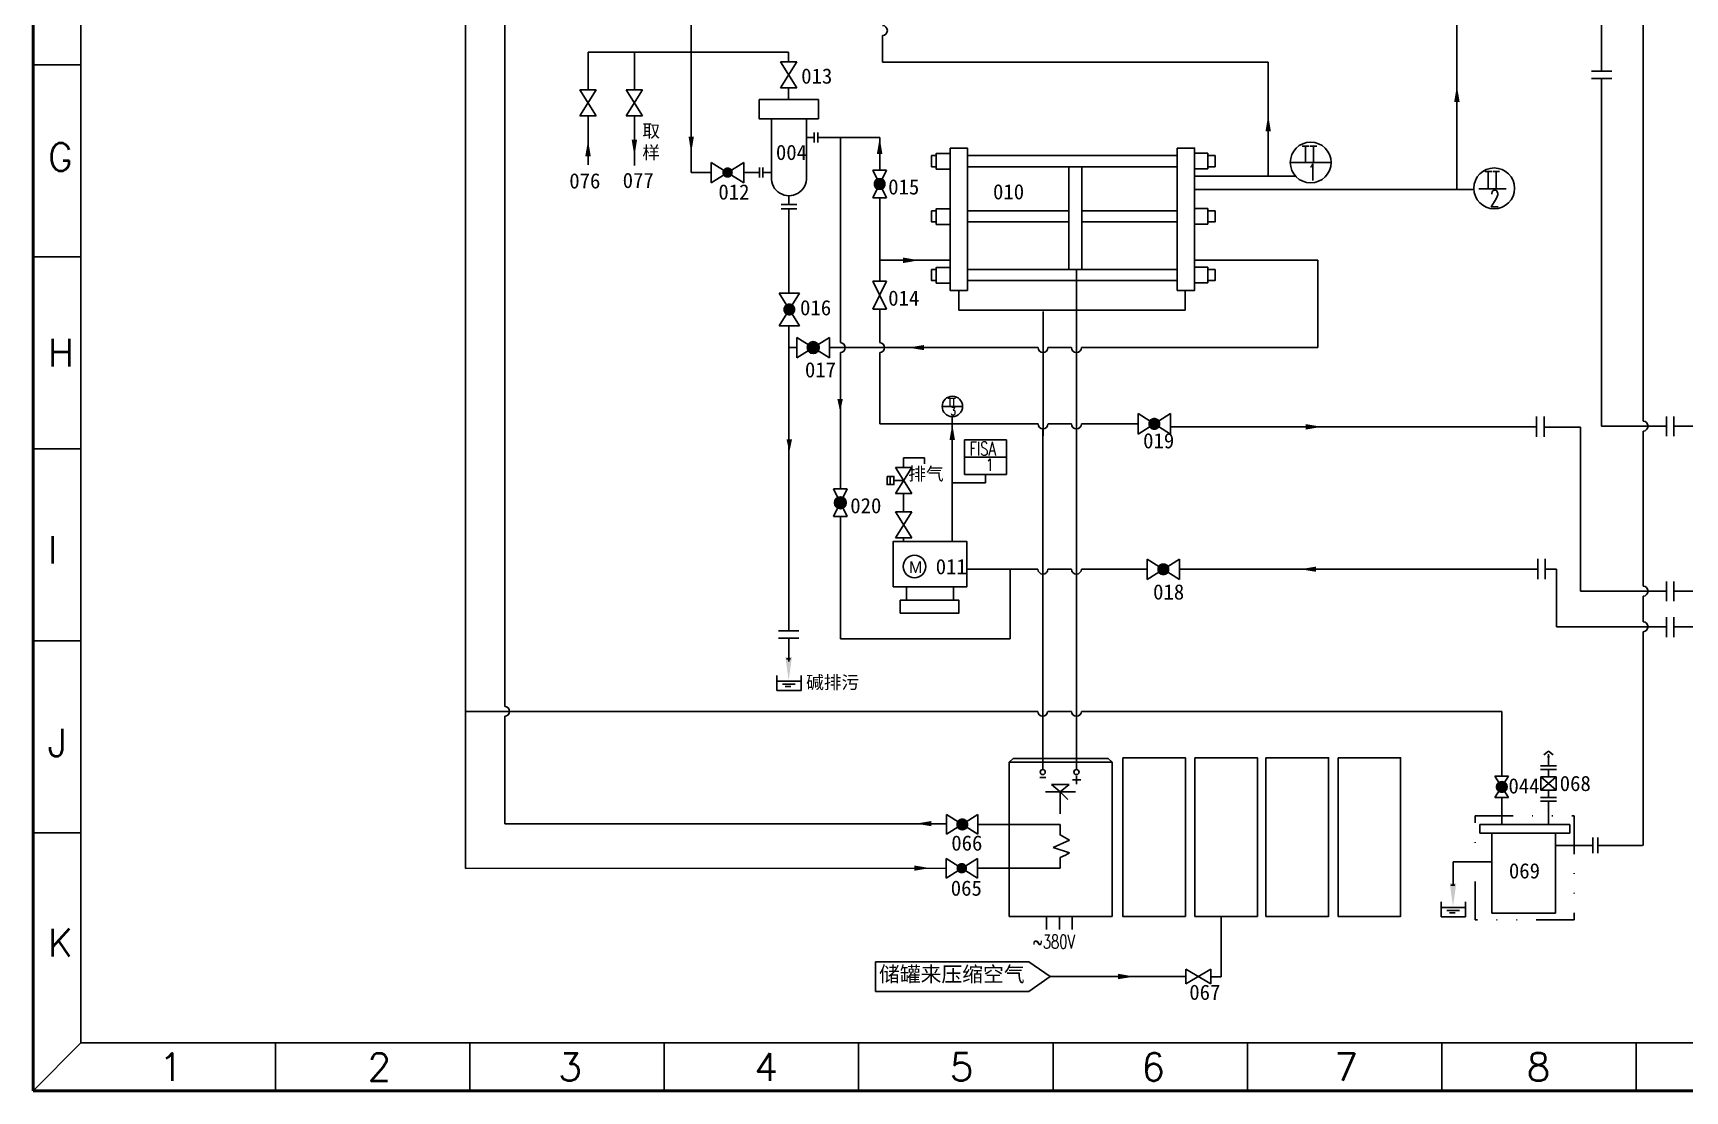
# Model space of a CAD drawing. Extents: x 2681 to 3102, y -1003 to -710.
# Drawn here: x 2681.5 to 2898.3, y -1002.6 to -863.7 of the extents above; entities that cross this region are included whole.
import ezdxf

# ---------------------------------------------------------------- set-up
doc = ezdxf.new("R2010")
doc.units = 0
doc.header["$LTSCALE"] = 10
doc.header["$MEASUREMENT"] = 0
doc.linetypes.add('ACAD_ISO12W100', pattern=[22, 12, -3, 0.5, -3, 0.5, -3])
doc.linetypes.add('DIVIDE', pattern=[1.25, 0.5, -0.25, 0, -0.25, 0, -0.25])
doc.layers.get('0').update_dxf_attribs({"linetype": 'CONTINUOUS'})
for name, color, linetype in [('1', 7, 'CONTINUOUS'), ('ASHADE', 5, 'DIVIDE'), ('OBJECT', 5, 'CONTINUOUS'), ('SD', 5, 'DIVIDE'), ('WORD', 5, 'CONTINUOUS')]:
    doc.layers.add(name, color=color, linetype=linetype)
doc.styles.get("Standard").update_dxf_attribs({"font": 'geditxt.shx', "width": 0.7, "bigfont": 'hztxt1.shx'})
doc.styles.add('样式 1', font='', dxfattribs={"height": 2})
doc.styles.get('样式 1').set_extended_font_data('FangSong_GB2312')

# ---------------------------------------------------------------- blocks, each defined once
blk = doc.blocks.new('A$C7A337745')
for p, q in [((0, 0), (0, 3.94)), ((0, 2.45), (6.38, 2.45)), ((6.38, 0), (0, 0)), ((1.48, 1.69), (4.79, 1.69)), ((2.22, 1.09), (3.67, 1.09)), ((6.38, 3.94), (6.38, 0))]:
    blk.add_line(p, q)
blk = doc.blocks.new('1')
at = {"layer": 'ASHADE', "linetype": 'ByBlock'}
blk.add_hatch(color=7, dxfattribs=at).paths.add_polyline_path([(0.55, 4.43), (-0.65, 4.43), (-0.05, 0.16)])
at = {"layer": 'SD', "color": 7, "ltscale": 15}
blk.add_line((-0.44, 4.09), (0.29, 4.09), dxfattribs=at)
at = {"xscale": 0.7, "yscale": 0.7, "zscale": 0.7}
blk.add_blockref('A$C7A337745', (-2.23, -1.71), dxfattribs=at)

msp = doc.modelspace()

# ---------------------------------------------------------------- hatches: boundary and pattern name
at = {"layer": 'WORD', "linetype": 'ACAD_ISO12W100'}
h = msp.add_hatch(color=0, dxfattribs=at)
h.paths.add_polyline_path([(2773.35, -882.06, 0.284079), (2772.97, -881.44), (2772.66, -882.06), (2772.97, -882.67, 0.284079)])
h.paths.add_polyline_path([(2772.66, -882.06), (2772.35, -881.44, 0.284079), (2771.96, -882.06, 0.284079), (2772.35, -882.67)])
h.paths.add_polyline_path([(2772.97, -881.44, 0.236068), (2772.35, -881.44), (2772.66, -882.06)])
h.paths.add_polyline_path([(2772.66, -882.06), (2772.35, -882.67, 0.236068), (2772.97, -882.67)])
h = msp.add_hatch(color=0, dxfattribs=at)
h.paths.add_polyline_path([(2793.31, -883.55, 0.284079), (2792.92, -882.93), (2792.62, -883.55), (2792.92, -884.17, 0.284079)])
h.paths.add_polyline_path([(2792.62, -883.55), (2792.31, -882.93, 0.284079), (2791.92, -883.55, 0.284079), (2792.31, -884.17)])
h.paths.add_polyline_path([(2792.92, -882.93, 0.236068), (2792.31, -882.93), (2792.62, -883.55)])
h.paths.add_polyline_path([(2792.62, -883.55), (2792.31, -884.17, 0.236068), (2792.92, -884.17)])
h = msp.add_hatch(color=0, dxfattribs=at)
h.paths.add_polyline_path([(2781.45, -900.02, 0.284079), (2781.07, -899.41), (2780.76, -900.02), (2781.07, -900.64, 0.284079)])
h.paths.add_polyline_path([(2780.76, -900.02), (2780.45, -899.41, 0.284079), (2780.07, -900.02, 0.284079), (2780.45, -900.64)])
h.paths.add_polyline_path([(2781.07, -899.41, 0.236068), (2780.45, -899.41), (2780.76, -900.02)])
h.paths.add_polyline_path([(2780.76, -900.02), (2780.45, -900.64, 0.236068), (2781.07, -900.64)])
h = msp.add_hatch(color=0, dxfattribs=at)
h.paths.add_polyline_path([(2784.59, -905.03, 0.284079), (2784.2, -904.42), (2783.9, -905.03), (2784.2, -905.65, 0.284079)])
h.paths.add_polyline_path([(2783.9, -905.03), (2783.59, -904.42, 0.284079), (2783.2, -905.03, 0.284079), (2783.59, -905.65)])
h.paths.add_polyline_path([(2784.2, -904.42, 0.236068), (2783.59, -904.42), (2783.9, -905.03)])
h.paths.add_polyline_path([(2783.9, -905.03), (2783.59, -905.65, 0.236068), (2784.2, -905.65)])
h = msp.add_hatch(color=0, dxfattribs=at)
h.paths.add_polyline_path([(2829.36, -915.04, 0.284079), (2828.98, -914.43), (2828.67, -915.04), (2828.98, -915.66, 0.284079)])
h.paths.add_polyline_path([(2828.67, -915.04), (2828.36, -914.43, 0.284079), (2827.98, -915.04, 0.284079), (2828.36, -915.66)])
h.paths.add_polyline_path([(2828.98, -914.43, 0.236068), (2828.36, -914.43), (2828.67, -915.04)])
h.paths.add_polyline_path([(2828.67, -915.04), (2828.36, -915.66, 0.236068), (2828.98, -915.66)])
h = msp.add_hatch(color=0, dxfattribs=at)
h.paths.add_polyline_path([(2788.15, -925.39, 0.284079), (2787.77, -924.78), (2787.46, -925.39), (2787.77, -926.01, 0.284079)])
h.paths.add_polyline_path([(2787.46, -925.39), (2787.15, -924.78, 0.284079), (2786.77, -925.39, 0.284079), (2787.15, -926.01)])
h.paths.add_polyline_path([(2787.77, -924.78, 0.236068), (2787.15, -924.78), (2787.46, -925.39)])
h.paths.add_polyline_path([(2787.46, -925.39), (2787.15, -926.01, 0.236068), (2787.77, -926.01)])
h = msp.add_hatch(color=0, dxfattribs=at)
h.paths.add_polyline_path([(2830.54, -934.13, 0.284079), (2830.16, -933.51), (2829.85, -934.13), (2830.16, -934.75, 0.284079)])
h.paths.add_polyline_path([(2829.85, -934.13), (2829.54, -933.51, 0.284079), (2829.16, -934.13, 0.284079), (2829.54, -934.75)])
h.paths.add_polyline_path([(2830.16, -933.51, 0.236068), (2829.54, -933.51), (2829.85, -934.13)])
h.paths.add_polyline_path([(2829.85, -934.13), (2829.54, -934.75, 0.236068), (2830.16, -934.75)])
h = msp.add_hatch(color=0, dxfattribs=at)
h.paths.add_polyline_path([(2874.97, -962.7, 0.284079), (2874.58, -962.08), (2874.28, -962.7), (2874.58, -963.31, 0.284079)])
h.paths.add_polyline_path([(2874.28, -962.7), (2873.97, -962.08, 0.284079), (2873.58, -962.7, 0.284079), (2873.97, -963.31)])
h.paths.add_polyline_path([(2874.58, -962.08, 0.236068), (2873.97, -962.08), (2874.28, -962.7)])
h.paths.add_polyline_path([(2874.28, -962.7), (2873.97, -963.31, 0.236068), (2874.58, -963.31)])
h = msp.add_hatch(color=0, dxfattribs=at)
h.paths.add_polyline_path([(2804.16, -967.62, 0.284079), (2803.77, -967), (2803.47, -967.62), (2803.77, -968.23, 0.284079)])
h.paths.add_polyline_path([(2803.47, -967.62), (2803.16, -967, 0.284079), (2802.77, -967.62, 0.284079), (2803.16, -968.23)])
h.paths.add_polyline_path([(2803.77, -967, 0.236068), (2803.16, -967), (2803.47, -967.62)])
h.paths.add_polyline_path([(2803.47, -967.62), (2803.16, -968.23, 0.236068), (2803.77, -968.23)])
h = msp.add_hatch(color=0, dxfattribs=at)
h.paths.add_polyline_path([(2804.09, -973.37, 0.284079), (2803.7, -972.75), (2803.39, -973.37), (2803.7, -973.99, 0.284079)])
h.paths.add_polyline_path([(2803.39, -973.37), (2803.09, -972.75, 0.284079), (2802.7, -973.37, 0.284079), (2803.09, -973.99)])
h.paths.add_polyline_path([(2803.7, -972.75, 0.236068), (2803.09, -972.75), (2803.39, -973.37)])
h.paths.add_polyline_path([(2803.39, -973.37), (2803.09, -973.99, 0.236068), (2803.7, -973.99)])

# ---------------------------------------------------------------- linework, layer by layer
at = {"color": 0, "lineweight": 50}
for p, q in [((2681.49, -1002.61), (2681.49, -710.29)), ((3102.33, -1002.61), (2681.49, -1002.61))]:
    msp.add_line(p, q, dxfattribs=at)
at = {"color": 0, "lineweight": 30}
for p, q in [((2687.79, -996.31), (2687.79, -716.59)), ((3096.03, -996.31), (2687.79, -996.31))]:
    msp.add_line(p, q, dxfattribs=at)
at = {"color": 4}
msp.add_line((2738.26, -853.33), (2738.26, -973.42), dxfattribs=at)
for p, q in [((2780.66, -866.25), (2754.34, -866.25)), ((2754.34, -866.25), (2754.34, -871.2)), ((2760.43, -866.25), (2760.43, -871.2)), ((2754.34, -874.62), (2754.34, -881.03)), ((2760.43, -874.62), (2760.43, -881.13))]:
    msp.add_line(p, q)
at = {"color": 0}
for p, q in [((2687.79, -867.93), (2681.49, -867.93)), ((2687.79, -893.13), (2681.49, -893.13)), ((2687.79, -918.33), (2681.49, -918.33)), ((2802.15, -922.76), (2806.51, -922.76)), ((2806.51, -922.76), (2806.5, -921.7)), ((2687.79, -943.53), (2681.49, -943.53)), ((2809.63, -959.46), (2810.13, -958.96)), ((2809.63, -979.71), (2809.63, -959.46)), ((2809.63, -959.46), (2823.13, -959.46)), ((2810.13, -958.96), (2822.62, -958.96)), ((2823.13, -959.46), (2822.62, -958.96)), ((2823.13, -959.46), (2823.13, -979.71)), ((2687.79, -968.73), (2681.49, -968.73)), ((2823.13, -979.71), (2809.63, -979.71)), ((2792.08, -985.64), (2792.08, -989.54)), ((2814.98, -987.59), (2832.79, -987.59)), ((2836.1, -988.54), (2832.79, -986.64)), ((2832.79, -988.54), (2836.1, -986.64)), ((2832.79, -986.64), (2832.79, -988.54)), ((2687.79, -996.31), (2681.49, -1002.61)), ((2713.31, -996.31), (2713.31, -1002.61)), ((2713.31, -996.31), (2713.31, -1002.61)), ((2738.82, -996.31), (2738.82, -1002.61)), ((2764.34, -996.31), (2764.34, -1002.61)), ((2789.85, -996.31), (2789.85, -1002.61)), ((2815.37, -996.31), (2815.37, -1002.61)), ((2840.88, -996.31), (2840.88, -1002.61)), ((2866.4, -996.31), (2866.4, -1002.61)), ((2891.91, -996.31), (2891.91, -1002.61))]:
    msp.add_line(p, q, dxfattribs=at)
at = {"color": 251}
for p, q in [((2783.02, -875.09), (2783.02, -882.66)), ((2817.43, -881.28), (2817.43, -894.76)), ((2819.16, -881.28), (2819.16, -894.76)), ((2796.13, -936.44), (2796.13, -938.2)), ((2802.31, -936.44), (2802.31, -938.2)), ((2883.22, -967.64), (2871.41, -967.64)), ((2871.41, -967.64), (2871.41, -968.75)), ((2871.41, -968.75), (2883.22, -968.75)), ((2872.97, -968.75), (2872.97, -979.27)), ((2881.33, -979.27), (2881.33, -968.75)), ((2883.22, -968.75), (2883.22, -967.64)), ((2872.97, -979.27), (2881.33, -979.27))]:
    msp.add_line(p, q, dxfattribs=at)
at = {"color": 40}
for p, q in [((2802.15, -930.47), (2802.15, -915.04)), ((2787.46, -934.11), (2787.46, -943.28)), ((2809.76, -943.28), (2809.76, -934.11)), ((2787.46, -943.28), (2809.76, -943.28))]:
    msp.add_line(p, q, dxfattribs=at)
at = {"color": 251}
for points in [[(2776.79, -872.48), (2776.79, -875), (2784.59, -875), (2784.59, -872.48)], [(2801.86, -878.84), (2804.14, -878.84), (2804.14, -897.52), (2801.86, -897.52)], [(2831.67, -878.84), (2833.95, -878.84), (2833.95, -897.52), (2831.67, -897.52)], [(2794.41, -936.44), (2794.41, -930.47), (2804.04, -930.47), (2804.04, -936.44)], [(2795.31, -939.87), (2795.31, -938.2), (2803.02, -938.2), (2803.02, -939.87)]]:
    msp.add_lwpolyline(points, close=True, dxfattribs=at)
msp.add_lwpolyline([(2778.4, -882.66), (2778.4, -875.09)], dxfattribs=at)
at = {"color": 0}
for points in [[(2824.53, -958.87), (2832.75, -958.87), (2832.75, -979.7), (2824.53, -979.7)], [(2833.99, -958.87), (2842.2, -958.87), (2842.2, -979.7), (2833.99, -979.7)], [(2843.32, -958.87), (2851.53, -958.87), (2851.53, -979.7), (2843.32, -979.7)], [(2852.78, -958.87), (2860.99, -958.87), (2860.99, -979.7), (2852.78, -979.7)]]:
    msp.add_lwpolyline(points, close=True, dxfattribs=at)
at = {"color": 40}
for centre, start, end in [((2792.98, -863.41), 270, 90), ((2787.46, -905.03), 270, 90), ((2792.62, -905.03), 270, 90), ((2814.06, -905.03), 180, 0), ((2818.45, -905.03), 180, 360), ((2814.06, -915.04), 180, 360), ((2818.45, -915.04), 180, 0), ((2814.04, -934.11), 180, 360), ((2818.45, -934.11), 180, 0)]:
    msp.add_arc(centre, 0.649, start, end, dxfattribs=at)
at = {"color": 251}
msp.add_arc((2780.71, -882.78), 2.31, 176.9001, 3.0999, dxfattribs=at)
at = {"color": 151}
for centre in [(2892.82, -915.34), (2892.82, -937), (2892.82, -941.67)]:
    msp.add_arc(centre, 0.649, 270, 90, dxfattribs=at)
at = {"color": 4}
for centre in [(2814.02, -952.78), (2818.45, -952.78)]:
    msp.add_arc(centre, 0.649, 180, 360, dxfattribs=at)
at = {"layer": '1', "color": 0}
for p, q in [((2792.08, -985.64), (2812.21, -985.64)), ((2812.21, -985.64), (2814.98, -987.59)), ((2814.98, -987.59), (2812.21, -989.54)), ((2792.08, -989.54), (2812.21, -989.54))]:
    msp.add_line(p, q, dxfattribs=at)
at = {"layer": 'ASHADE', "color": 251}
msp.add_lwpolyline([(2870.76, -966.51), (2883.79, -966.51), (2883.79, -980.13), (2870.76, -980.13)], close=True, dxfattribs=at)
at = {"layer": 'OBJECT', "color": 4}
for p, q in [((2743.4, -854.03), (2743.4, -952.13)), ((2813.38, -952.78), (2738.26, -952.78)), ((2743.4, -953.43), (2743.4, -967.55)), ((2817.8, -952.78), (2814.67, -952.78)), ((2874.29, -952.78), (2819.1, -952.78)), ((2874.29, -952.78), (2874.28, -961.3)), ((2874.28, -964.1), (2874.28, -967.64)), ((2801.41, -967.55), (2743.4, -967.55)), ((2816.31, -967.62), (2809.63, -967.62)), ((2816.31, -967.62), (2816.31, -969.02)), ((2816.31, -967.62), (2816.31, -968.99)), ((2816.31, -968.99), (2817.55, -969.68)), ((2817.55, -969.68), (2815.4, -970.66)), ((2815.4, -970.66), (2817.55, -971.35)), ((2817.55, -971.35), (2817, -971.65)), ((2801.34, -973.37), (2738.26, -973.41)), ((2816.31, -973.37), (2805.45, -973.37)), ((2817, -971.65), (2816.3, -971.98)), ((2816.31, -972.83), (2816.31, -971.97)), ((2816.31, -973.37), (2816.31, -972.83))]:
    msp.add_line(p, q, dxfattribs=at)
at = {"layer": 'OBJECT', "color": 40}
for p, q in [((2767.88, -860), (2767.88, -875.22)), ((2868.38, -884.27), (2868.38, -860)), ((2792.98, -867.58), (2792.98, -864.06)), ((2792.98, -867.58), (2843.61, -867.58)), ((2843.61, -867.58), (2843.61, -882.54)), ((2767.88, -875.22), (2767.88, -882.06)), ((2792.62, -877.45), (2784.5, -877.45)), ((2787.46, -904.38), (2787.46, -877.45)), ((2792.62, -881.73), (2792.62, -877.45)), ((2833.95, -882.54), (2843.61, -882.54)), ((2833.95, -884.27), (2868.38, -884.27)), ((2792.62, -893.57), (2792.62, -885.37)), ((2780.71, -886.81), (2780.71, -897.88)), ((2792.62, -896.32), (2792.62, -893.57)), ((2792.62, -893.57), (2801.86, -893.57)), ((2833.95, -893.57), (2838.26, -893.57)), ((2836.11, -893.57), (2850.12, -893.57)), ((2850.12, -905.03), (2850.12, -893.57)), ((2792.62, -904.38), (2792.62, -899.97)), ((2780.71, -902.17), (2780.71, -912.73)), ((2780.71, -905.03), (2781.75, -905.03)), ((2786.04, -905.03), (2813.41, -905.03)), ((2787.46, -923.57), (2787.46, -905.68)), ((2792.62, -915.04), (2792.62, -905.68)), ((2814.71, -905.03), (2817.8, -905.03)), ((2819.1, -905.03), (2832.08, -905.03)), ((2832.08, -905.03), (2850.12, -905.03)), ((2780.71, -912.73), (2780.71, -942.21)), ((2792.62, -915.04), (2796.97, -915.04)), ((2796.97, -915.04), (2813.41, -915.04)), ((2814.73, -915.04), (2817.8, -915.04)), ((2819.1, -915.04), (2826.53, -915.04)), ((2830.81, -915.44), (2859.74, -915.44)), ((2859.74, -915.44), (2878.83, -915.44)), ((2884.61, -915.48), (2879.83, -915.48)), ((2884.61, -915.48), (2884.61, -937)), ((2787.46, -934.11), (2787.46, -927.22)), ((2813.4, -934.11), (2804.04, -934.11)), ((2817.8, -934.11), (2814.69, -934.11)), ((2827.71, -934.11), (2819.1, -934.11)), ((2860.07, -934.11), (2831.99, -934.11)), ((2878.99, -934.11), (2860.07, -934.11)), ((2881.44, -934.11), (2879.99, -934.11)), ((2881.44, -941.67), (2881.44, -934.11)), ((2895.89, -937), (2884.61, -937)), ((2896.85, -937), (2936.98, -937)), ((2895.89, -941.67), (2881.44, -941.67)), ((2896.85, -941.67), (2937.24, -941.67))]:
    msp.add_line(p, q, dxfattribs=at)
at = {"layer": 'OBJECT', "color": 3}
for p, q in [((2887.38, -868.73), (2887.38, -860)), ((2887.38, -887.44), (2887.38, -869.7)), ((2887.38, -915.34), (2887.38, -887.44)), ((2887.38, -915.34), (2895.89, -915.34)), ((2896.85, -915.34), (2905.17, -915.34))]:
    msp.add_line(p, q, dxfattribs=at)
at = {"layer": 'OBJECT', "color": 151}
for p, q in [((2892.82, -914.7), (2892.82, -860)), ((2892.82, -936.35), (2892.82, -915.99)), ((2892.82, -941.02), (2892.82, -937.65)), ((2892.82, -970.37), (2892.82, -942.32)), ((2886.87, -970.37), (2892.75, -970.37))]:
    msp.add_line(p, q, dxfattribs=at)
at = {"layer": 'OBJECT', "color": 0}
for p, q in [((2780.66, -866.25), (2780.66, -867.44)), ((2779.59, -867.52), (2781.73, -867.52)), ((2781.73, -867.52), (2779.59, -870.94)), ((2781.73, -870.94), (2779.59, -867.52)), ((2886.04, -868.73), (2888.72, -868.73)), ((2753.27, -871.2), (2755.41, -871.2)), ((2755.41, -871.2), (2753.27, -874.62)), ((2755.41, -874.62), (2753.27, -871.2)), ((2759.36, -871.2), (2761.5, -871.2)), ((2761.5, -871.2), (2759.36, -874.62)), ((2761.5, -874.62), (2759.36, -871.2)), ((2779.59, -870.94), (2781.73, -870.94)), ((2780.66, -870.94), (2780.66, -872.48)), ((2886.04, -869.7), (2888.72, -869.7)), ((2753.27, -874.62), (2755.41, -874.62)), ((2759.36, -874.62), (2761.5, -874.62)), ((2784.02, -876.79), (2784.02, -878.1)), ((2784.5, -876.79), (2784.5, -878.1)), ((2774.8, -880.72), (2770.51, -883.39)), ((2770.51, -880.72), (2774.8, -883.39)), ((2770.51, -883.39), (2770.51, -880.72)), ((2774.8, -883.39), (2774.8, -880.72)), ((2776.86, -881.4), (2776.86, -882.71)), ((2777.27, -881.4), (2777.27, -882.71)), ((2793.53, -881.73), (2791.7, -881.73)), ((2791.7, -885.37), (2793.53, -881.73)), ((2791.7, -881.73), (2793.53, -885.37)), ((2843.61, -882.54), (2847.22, -882.54)), ((2868.38, -884.27), (2870.6, -884.27)), ((2779.69, -886.24), (2781.73, -886.25)), ((2793.53, -885.37), (2791.7, -885.37)), ((2779.69, -886.81), (2781.73, -886.82)), ((2818.45, -917.22), (2818.45, -894.79)), ((2793.53, -896.32), (2791.7, -896.32)), ((2791.7, -896.32), (2793.53, -899.97)), ((2791.7, -899.97), (2793.53, -896.32)), ((2782.1, -897.88), (2779.42, -897.88)), ((2779.42, -902.17), (2782.1, -897.88)), ((2779.42, -897.88), (2782.1, -902.17)), ((2793.53, -899.97), (2791.7, -899.97)), ((2814.06, -916.6), (2814.06, -900.29)), ((2782.1, -902.17), (2779.42, -902.17)), ((2781.75, -903.7), (2781.75, -906.37)), ((2781.75, -906.37), (2786.04, -903.7)), ((2786.04, -906.37), (2781.75, -903.7)), ((2786.04, -903.7), (2786.04, -906.37)), ((2802.15, -914.09), (2802.15, -915.04)), ((2826.53, -916.38), (2830.81, -913.7)), ((2830.81, -916.38), (2826.53, -913.7)), ((2826.53, -913.7), (2826.53, -916.38)), ((2830.81, -913.7), (2830.81, -916.38)), ((2878.83, -914.08), (2878.83, -916.76)), ((2879.83, -914.08), (2879.83, -916.76)), ((2895.89, -916.64), (2895.89, -914.07)), ((2896.85, -916.64), (2896.85, -914.07)), ((2803.74, -917.12), (2809.26, -917.12)), ((2803.74, -917.12), (2803.74, -921.7)), ((2809.26, -921.7), (2809.26, -917.12)), ((2814.04, -950.09), (2814.05, -915.72)), ((2818.45, -950.32), (2818.45, -916.25)), ((2794.69, -920.78), (2796.83, -920.78)), ((2796.83, -924.2), (2794.69, -920.78)), ((2796.83, -920.78), (2794.69, -924.2)), ((2795.76, -919.51), (2795.76, -920.78)), ((2788.37, -923.57), (2786.55, -923.57)), ((2786.55, -923.57), (2788.37, -927.22)), ((2786.55, -927.22), (2788.37, -923.57)), ((2793.98, -921.93), (2793.98, -923.02)), ((2795.76, -922.49), (2794.48, -922.48)), ((2803.74, -921.7), (2809.26, -921.7)), ((2794.69, -924.2), (2796.83, -924.2)), ((2795.76, -924.2), (2795.76, -926.6)), ((2788.37, -927.22), (2786.55, -927.22)), ((2796.83, -926.6), (2794.69, -930.02)), ((2796.83, -930.02), (2794.69, -926.6)), ((2794.69, -926.6), (2796.83, -926.6)), ((2794.69, -930.02), (2796.83, -930.02)), ((2795.76, -930.02), (2795.76, -930.47)), ((2827.71, -935.47), (2827.71, -932.79)), ((2827.71, -932.79), (2831.99, -935.47)), ((2831.99, -932.79), (2827.71, -935.47)), ((2831.99, -935.47), (2831.99, -932.79)), ((2878.99, -932.75), (2878.99, -935.43)), ((2879.99, -932.75), (2879.99, -935.43)), ((2895.89, -938.3), (2895.89, -935.73)), ((2896.85, -938.3), (2896.85, -935.73)), ((2895.89, -943.03), (2895.89, -940.42)), ((2896.85, -943.03), (2896.85, -940.42)), ((2779.34, -942.21), (2782.02, -942.21)), ((2779.34, -943.18), (2782.02, -943.18)), ((2780.71, -943.18), (2780.71, -946.22)), ((2780.71, -943.18), (2780.71, -946.22)), ((2814.02, -960.42), (2814.03, -949.94)), ((2818.45, -960.42), (2818.45, -949.94)), ((2879.81, -958.47), (2880.41, -958.01)), ((2880.41, -958.01), (2881.04, -958.47)), ((2879.37, -959.93), (2881.45, -959.93)), ((2879.37, -960.42), (2881.45, -960.42)), ((2880.41, -958.38), (2880.36, -958.85)), ((2880.41, -958.38), (2880.46, -958.85)), ((2880.41, -959.93), (2880.41, -958.38)), ((2880.41, -960.42), (2880.41, -961.38)), ((2813.66, -961.46), (2814.44, -961.46)), ((2815.16, -962.37), (2817.47, -962.37)), ((2815.16, -962.37), (2816.32, -963.34)), ((2817.47, -962.37), (2816.32, -963.34)), ((2817.94, -961.78), (2819.04, -961.78)), ((2818.47, -961.25), (2818.47, -962.35)), ((2873.38, -961.3), (2875.17, -961.3)), ((2875.17, -964.1), (2873.38, -961.3)), ((2875.17, -961.3), (2873.38, -964.1)), ((2881.41, -961.38), (2879.41, -963.11)), ((2881.41, -963.11), (2879.41, -961.38)), ((2814.38, -963.33), (2818.34, -963.33)), ((2816.3, -963.33), (2817.3, -964.33)), ((2816.32, -963.34), (2816.32, -966.21)), ((2873.38, -964.1), (2875.17, -964.1)), ((2879.37, -964.08), (2881.45, -964.08)), ((2880.41, -963.11), (2880.41, -964.08)), ((2801.41, -968.9), (2801.41, -966.33)), ((2805.52, -966.33), (2801.41, -968.9)), ((2801.41, -966.33), (2805.52, -968.9)), ((2805.52, -968.9), (2805.52, -966.33)), ((2886.21, -969.33), (2886.21, -971.41)), ((2886.87, -969.33), (2886.87, -971.41)), ((2801.34, -974.66), (2801.34, -972.08)), ((2805.45, -972.08), (2801.34, -974.66)), ((2801.34, -972.08), (2805.45, -974.66)), ((2805.45, -974.66), (2805.45, -972.08)), ((2867.91, -972.55), (2872.97, -972.55)), ((2867.91, -972.55), (2867.91, -975.48)), ((2814.53, -981.41), (2814.53, -979.74)), ((2816.21, -981.41), (2816.21, -979.74)), ((2817.88, -981.41), (2817.88, -979.74)), ((2837.44, -987.64), (2837.44, -979.7)), ((2836.1, -988.54), (2836.1, -986.64)), ((2836.1, -987.64), (2837.44, -987.64))]:
    msp.add_line(p, q, dxfattribs=at)
at = {"layer": 'OBJECT', "color": 251}
for p, q in [((2784.02, -877.45), (2783.02, -877.45)), ((2833.95, -879.52), (2835.71, -879.52)), ((2835.71, -879.52), (2835.71, -881.57)), ((2835.71, -881.57), (2833.95, -881.57)), ((2780.71, -885.09), (2780.71, -886.25)), ((2833.95, -886.78), (2835.71, -886.78)), ((2835.71, -886.78), (2835.71, -888.82)), ((2835.71, -888.82), (2833.95, -888.82)), ((2833.95, -894.49), (2835.71, -894.49)), ((2835.71, -894.49), (2835.71, -896.54)), ((2803, -897.52), (2803, -900.11)), ((2832.71, -900.11), (2832.71, -897.52)), ((2835.71, -896.54), (2833.95, -896.54)), ((2803, -900.11), (2832.71, -900.11)), ((2879.37, -964.56), (2881.45, -964.56)), ((2880.41, -964.56), (2880.41, -967.64)), ((2881.33, -970.37), (2886.21, -970.37))]:
    msp.add_line(p, q, dxfattribs=at)
for points in [[(2800.05, -881.28), (2799.44, -881.28), (2799.44, -879.82), (2800.05, -879.82)], [(2801.86, -881.59), (2800.05, -881.59), (2800.05, -879.55), (2801.86, -879.55)], [(2804.14, -879.82), (2831.67, -879.82)], [(2835.71, -879.82), (2836.64, -879.82), (2836.64, -881.28), (2835.71, -881.28)], [(2777.27, -882.06), (2778.4, -882.06)], [(2831.67, -881.28), (2804.14, -881.28)], [(2801.86, -888.85), (2800.05, -888.85), (2800.05, -886.8), (2801.86, -886.8)], [(2800.05, -888.53), (2799.44, -888.53), (2799.44, -887.08), (2800.05, -887.08)], [(2804.14, -887.08), (2817.43, -887.08)], [(2817.43, -888.53), (2804.14, -888.53)], [(2819.16, -887.08), (2831.67, -887.08)], [(2831.67, -888.53), (2819.16, -888.53)], [(2835.71, -887.08), (2836.64, -887.08), (2836.64, -888.53), (2835.71, -888.53)], [(2800.05, -896.24), (2799.44, -896.24), (2799.44, -894.79), (2800.05, -894.79)], [(2801.86, -896.56), (2800.05, -896.56), (2800.05, -894.51), (2801.86, -894.51)], [(2804.14, -894.79), (2831.67, -894.79)], [(2835.71, -894.79), (2836.64, -894.79), (2836.64, -896.24), (2835.71, -896.24)], [(2831.67, -896.24), (2804.14, -896.24)]]:
    msp.add_lwpolyline(points, dxfattribs=at)
at = {"layer": 'OBJECT', "color": 40}
for points in [[(2767.88, -882.06), (2770.51, -882.06)], [(2774.8, -882.06), (2776.86, -882.06)]]:
    msp.add_lwpolyline(points, dxfattribs=at)
at = {"layer": 'OBJECT', "color": 0}
for points in [[(2793.59, -921.93), (2794.48, -921.93), (2794.48, -923.02), (2793.59, -923.02)], [(2879.41, -961.38), (2879.41, -963.11), (2881.41, -963.11), (2881.41, -961.38)]]:
    msp.add_lwpolyline(points, close=True, dxfattribs=at)
at = {"layer": 'OBJECT', "color": 4}
msp.add_lwpolyline([(2809.63, -967.62), (2805.52, -967.62)], dxfattribs=at)
at = {"layer": 'OBJECT', "color": 0}
for centre, radius in [((2849.19, -880.73), 2.68), ((2873.28, -884.13), 2.68), ((2792.62, -883.55), 0.691), ((2780.76, -900.02), 0.691), ((2783.9, -905.03), 0.783), ((2802.16, -912.75), 1.34), ((2828.67, -915.04), 0.691), ((2787.46, -925.39), 0.783), ((2787.46, -925.39), 0.691), ((2797.2, -933.77), 1.48), ((2829.85, -934.13), 0.691), ((2814.02, -960.75), 0.335), ((2818.45, -960.75), 0.335), ((2874.28, -962.7), 0.691), ((2803.47, -967.62), 0.691)]:
    msp.add_circle(centre, radius, dxfattribs=at)
at = {"layer": 'OBJECT', "color": 4}
msp.add_arc((2743.4, -952.78), 0.649, 270, 90, dxfattribs=at)
at = {"layer": 'OBJECT', "color": 40, "linetype": 'ByBlock'}
for points in [[(2868.03, -872.77), (2868.74, -872.77), (2868.38, -870.62)], [(2843.26, -876.65), (2843.97, -876.65), (2843.61, -874.51)], [(2768.24, -877.32), (2767.53, -877.32), (2767.88, -879.46)], [(2792.26, -879.6), (2792.97, -879.6), (2792.62, -877.45)], [(2795.68, -893.93), (2795.68, -893.21), (2797.82, -893.57)], [(2798.44, -904.69), (2798.44, -905.37), (2796.38, -905.03)], [(2787.07, -911.79), (2787.78, -911.79), (2787.43, -913.46)], [(2780.4, -917.09), (2781.11, -917.09), (2780.76, -918.75)], [(2801.79, -917.18), (2802.5, -917.18), (2802.15, -915.04)]]:
    msp.add_solid(points, dxfattribs=at)
at = {"layer": 'OBJECT', "color": 0, "linetype": 'ByBlock'}
for points in [[(2753.98, -879.93), (2754.7, -879.93), (2754.34, -877.79)], [(2760.78, -877.75), (2760.07, -877.75), (2760.43, -879.89)]]:
    msp.add_solid(points, dxfattribs=at)
at = {"layer": 'OBJECT', "color": 4, "linetype": 'ByBlock'}
for points in [[(2799.41, -967.18), (2799.41, -967.86), (2797.35, -967.52)], [(2797.15, -973.7), (2797.15, -973.01), (2799.21, -973.36)]]:
    msp.add_solid(points, dxfattribs=at)
at = {"layer": 'WORD', "color": 0}
for p, q in [((2846.52, -880.72), (2851.87, -880.72)), ((2871.27, -884.18), (2874.86, -884.18)), ((2803.5, -912.76), (2800.83, -912.76)), ((2803.74, -919.43), (2809.26, -919.43))]:
    msp.add_line(p, q, dxfattribs=at)
at = {"layer": 'WORD', "color": 0, "linetype": 'ACAD_ISO12W100'}
for p, q in [((2795.76, -919.51), (2798.49, -919.51)), ((2798.49, -919.51), (2798.49, -920.28))]:
    msp.add_line(p, q, dxfattribs=at)
for centre in [(2792.62, -883.55), (2780.76, -900.02), (2828.67, -915.04), (2787.46, -925.39), (2829.85, -934.13), (2874.28, -962.7), (2803.47, -967.62)]:
    msp.add_circle(centre, 0.692, dxfattribs=at)
at = {"layer": 'WORD', "color": 40}
for points in [[(2848.53, -915.79), (2848.53, -915.07), (2850.67, -915.43)], [(2849.89, -933.78), (2849.89, -934.46), (2847.83, -934.12)]]:
    msp.add_solid(points, dxfattribs=at)
at = {"layer": 'WORD', "color": 0}
msp.add_solid([(2823.91, -987.94), (2823.91, -987.23), (2826.05, -987.59)], dxfattribs=at)

# ---------------------------------------------------------------- block references
at = {"color": 40, "xscale": 0.7200000000000001, "yscale": 0.7200000000000001, "zscale": 0.7200000000000001}
msp.add_blockref('1', (2780.71, -948.83), dxfattribs=at)
at = {"color": 0, "xscale": 0.7200000000000001, "yscale": 0.7200000000000001, "zscale": 0.7200000000000001}
msp.add_blockref('1', (2867.91, -978.54), dxfattribs=at)

# ---------------------------------------------------------------- texts
at = {"color": 0}
for s, p in [('G', (2683.45, -881.83)), ('H', (2683.45, -907.49)), ('I', (2683.45, -933.39)), ('J', (2683.45, -958.7)), ('K', (2683.45, -984.95)), ('1', (2698.05, -1001.27)), ('2', (2725.39, -1001.27)), ('3', (2750.43, -1001.27)), ('4', (2776.17, -1001.27)), ('5', (2801.82, -1001.27)), ('6', (2826.96, -1001.27)), ('7', (2852.3, -1001.27)), ('8', (2877.54, -1001.27))]:
    msp.add_text(s, height=3.62, dxfattribs=at).set_placement(p)
at = {"color": 0, "width": 6.161, "attachment_point": 1, "style": '样式 1'}
for s, insert, char_height in [('013', (2782.32, -868.38), 2), ('004', (2779, -878.4), 2), ('076', (2751.88, -882.14), 2), ('077', (2758.89, -882.08), 2), ('012', (2771.45, -883.6), 2), ('015', (2793.74, -882.93), 2), ('010', (2807.5, -883.57), 2), ('014', (2793.74, -897.53), 2), ('016', (2782.17, -898.79), 2), ('017', (2782.81, -906.94), 2), ('019', (2827.2, -916.25), 2), ('020', (2788.76, -924.78), 2), ('{\\fArial|b0|i0|c0|p32;M}', (2796.46, -933.1), 1.5), ('011', (2799.98, -932.78), 2), ('018', (2828.51, -936.1), 2), ('044', (2875.15, -961.56), 2), ('068', (2881.88, -961.24), 2), ('066', (2802.02, -969.06), 2), ('069', (2875.21, -972.71), 2), ('065', (2801.95, -974.98), 2), ('067', (2833.26, -988.65), 2)]:
    msp.add_mtext(s, dxfattribs=dict(at, insert=insert, char_height=char_height))
at = {"attachment_point": 1, "style": '样式 1'}
for s, width, insert, char_height in [('{\\fFangSong_GB2312|b1|i0|c134|p49;取样}', 2.0357, (2761.47, -875.74), 1.7), ('{\\fFangSong_GB2312|b0|i0|c134|p49;排气}', 22.311, (2796.37, -920.75), 1.7), ('{\\fFangSong_GB2312|b0|i0|c134|p49;碱排污}', 22.311, (2782.97, -948.12), 1.7), ('{\\fFangSong_GB2312|b0|i0|c134|p49;储罐来压缩空气}', 22.3288, (2792.54, -986.28), 2)]:
    msp.add_mtext_dynamic_manual_height_columns(s, width=width, gutter_width=20, heights=[0], dxfattribs=dict(at, insert=insert, char_height=char_height))
at = {"layer": 'WORD', "color": 0, "width": 0.7}
for s, height, p in [('TT', 2.16, (2848.01, -880.76)), ('1', 2.16, (2848.77, -883.11)), ('TT', 2.16, (2871.98, -884.09)), ('2', 2.16, (2872.7, -886.53)), ('TT', 1.08, (2801.55, -912.76)), ('3', 1.08, (2801.95, -913.91)), ('FISA', 1.8, (2804.4, -919.19)), ('1', 1.61, (2806.57, -921.22)), ('~380V', 1.802, (2812.73, -983.91))]:
    msp.add_text(s, height=height, dxfattribs=at).set_placement(p)

doc.saveas('drawing.dxf')
